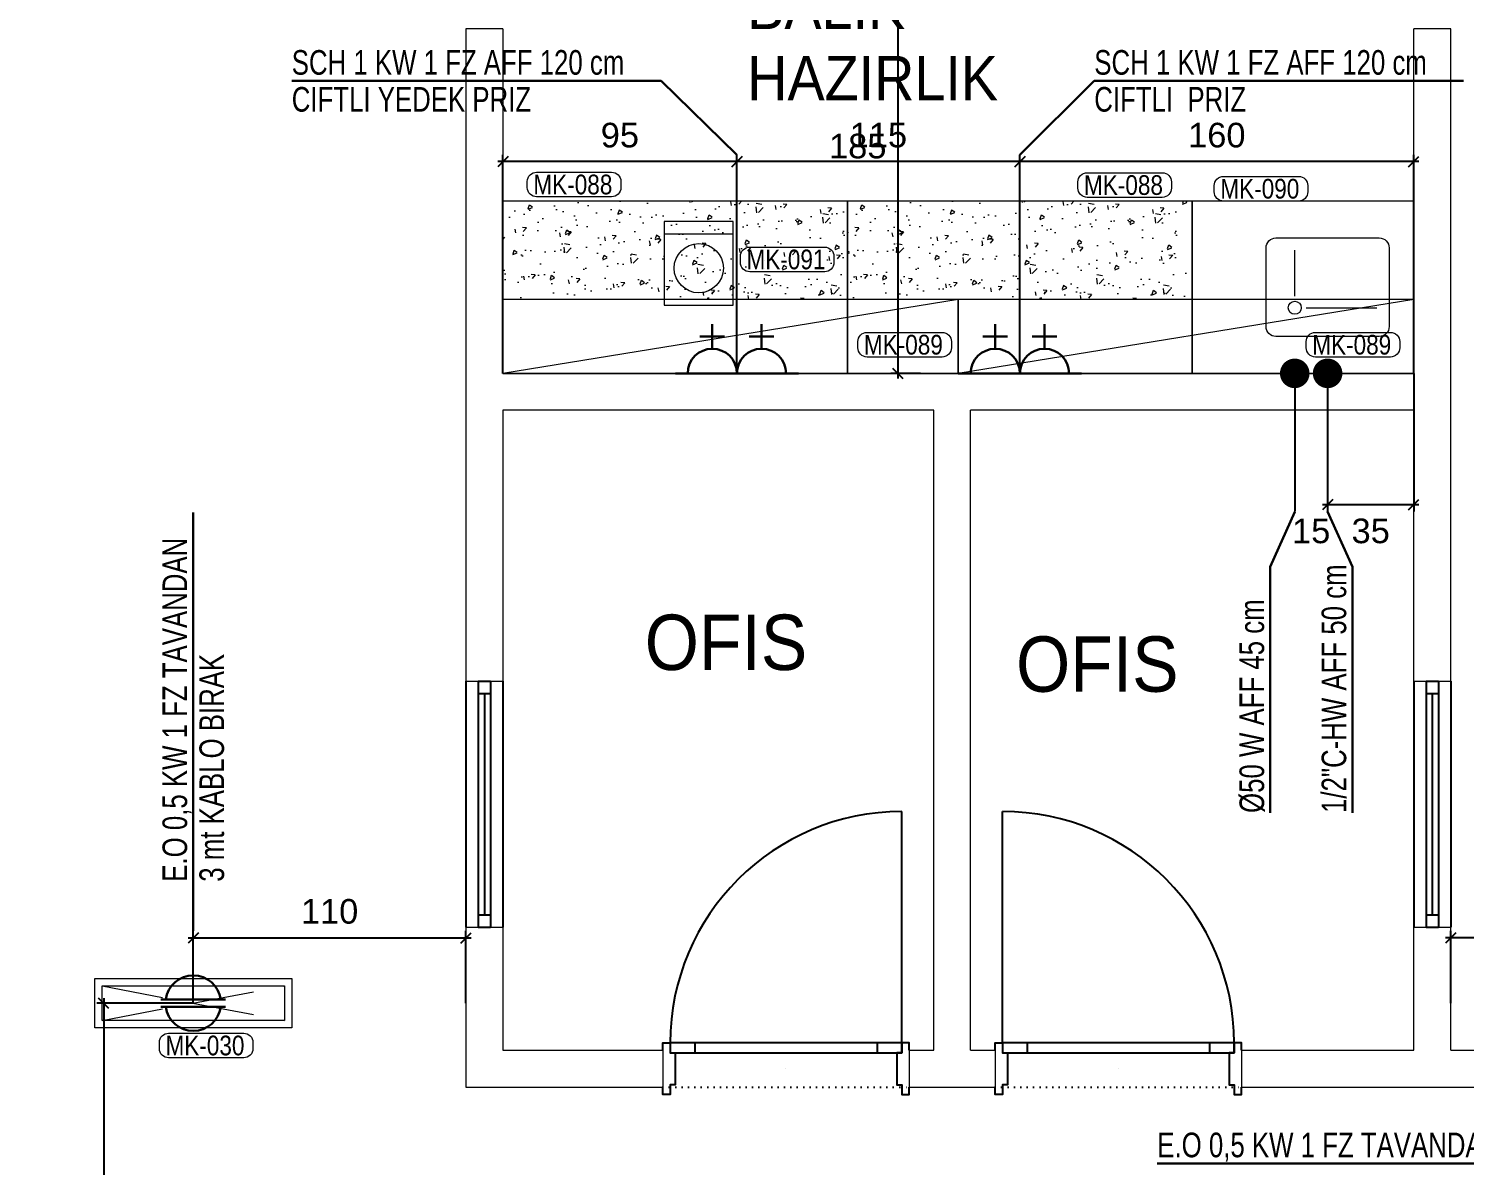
# Model space of a CAD drawing. Extents: x -5598 to 26293, y -3808 to 13850.
# Drawn here: x -1368 to -784, y 3598 to 4060 of the extents above; entities that cross this region are included whole.
import ezdxf
from ezdxf.enums import TextEntityAlignment as Align

# ---------------------------------------------------------------- set-up
doc = ezdxf.new("R2010")
doc.units = 0
doc.header["$LTSCALE"] = 100
doc.header["$MEASUREMENT"] = 0
doc.linetypes.add('DOT', pattern=[0.25, 0, -0.25])
doc.linetypes.add('HIDDEN', pattern=[0.375, 0.25, -0.125])
for name, color, linetype, lineweight in [('AD', 5, 'Continuous', 9), ('AK', 7, 'Continuous', 15), ('AP', 6, 'Continuous', 15), ('Y-DUVAR GAZBETON', 161, 'Continuous', 20)]:
    doc.layers.add(name, color=color, linetype=linetype, lineweight=lineweight)
for name, color, linetype in [('KA-PEN', 5, 'Continuous'), ('KA-PEN-3 @ 1', 5, 'Continuous'), ('OLCU DIS', 7, 'Continuous')]:
    doc.layers.add(name, color=color, linetype=linetype)
for name, color, linetype, lineweight, true_color in [('MAKPA ELEKTRIK', 7, 'Continuous', 30, 0x93039a), ('MAKPA GIDER OLC', 7, 'Continuous', 30, 0xcf6a1e), ('MAKPA SIHHI', 7, 'Continuous', 30, 0x428a93)]:
    doc.layers.add(name, color=color, linetype=linetype, lineweight=lineweight, true_color=true_color)
doc.styles.add('MAKPA TESISAT', font='arial.ttf', dxfattribs={"height": 10})
doc.styles.add('OLC-50', font='romans.shx', dxfattribs={"width": 0.5, "height": 0.15})
doc.styles.add('olcu', font='romans.shx', dxfattribs={"width": 0.5})
doc.styles.add('POZ TEXT', font='ARIALN.TTF', dxfattribs={"height": 8})
doc.styles.get("Standard").update_dxf_attribs({"font": 'arial.ttf'})
doc.dimstyles.new('1-200', dxfattribs={"dimtxt": 40, "dimasz": 2, "dimexe": 0, "dimexo": 0, "dimgap": 10, "dimtad": 1, "dimdec": 4, "dimrnd": 0.1, "dimzin": 9, "dimdsep": 46, "dimtxsty": 'olcu', "dimblk1": 'SOL', "dimblk2": 'SAG', "dimsah": 1, "dimcen": 0, "dimse1": 1, "dimse2": 1, "dimclre": 13, "dimadec": 0, "dimazin": 0, "dimtfac": 1, "dimtdec": 4, "dimtix": 1, "dimtmove": 2, "dimatfit": 2, "dimldrblk": 'SOL', "dimfxl": 0, "dimtolj": 1, "dimarcsym": 0})
doc.dimstyles.new('MAKPA TESISAT DIM', dxfattribs={"dimscale": 0.7, "dimtxt": 12, "dimasz": 6, "dimexe": 4, "dimexo": 0, "dimgap": 8, "dimtad": 2, "dimtih": 1, "dimtoh": 1, "dimdec": 0, "dimrnd": 5, "dimzin": 0, "dimdsep": 46, "dimtxsty": 'MAKPA TESISAT', "dimblk1": 'OBLIQUE', "dimblk2": 'OBLIQUE', "dimsah": 1, "dimcen": 0, "dimdle": 3, "dimclrd": 256, "dimclre": 256, "dimclrt": 256, "dimadec": 0, "dimazin": 0, "dimtfac": 1, "dimtdec": 0, "dimtix": 1, "dimtofl": 0, "dimtmove": 2, "dimatfit": 3, "dimldrblk": 'OBLIQUE', "dimfxl": 0, "dimtvp": 7, "dimtolj": 1, "dimtzin": 0, "dimarcsym": 0})

# ---------------------------------------------------------------- blocks, each defined once
blk = doc.blocks.new('*U257')
at = {"color": 0}
for p, q in [((0, 0), (100, 0)), ((0, -5), (100, -5)), ((0, -10), (0, -5)), ((5, -10), (5, -5)), ((95, -10), (95, -5)), ((100, -10), (100, -5)), ((0, -10), (100, -10)), ((5, -7.5), (95, -7.5)), ((0, -15), (100, -15))]:
    blk.add_line(p, q, dxfattribs=at)
blk = doc.blocks.new('*U215')
at = {"color": 0, "lineweight": -2}
for p, q in [((-97, 18), (-97, 112)), ((-87, 18), (-87, 14)), ((-13, 18), (-13, 14)), ((-50, 7.5), (-50, 7.5))]:
    blk.add_line(p, q, dxfattribs=at)
at = {"color": 0, "linetype": 'DOT', "ltscale": 0.1}
blk.add_line((-100, 0), (0, 0), dxfattribs=at)
at = {"color": 0, "lineweight": -2}
for points in [[(-100, 15), (-100, 18), (-97, 18), (-97, 14), (-95, 14), (-95, 1), (-97, 1), (-97, -3), (-100, -3), (-100, 0)], [(0, 15), (0, 18), (-3, 18), (-3, 14), (-5, 14), (-5, 1), (-3, 1), (-3, -3), (0, -3), (0, 0)]]:
    blk.add_lwpolyline(points, dxfattribs=at)
blk.add_lwpolyline([(-97, 18), (-97, 14), (-3, 14), (-3, 18)], close=True, dxfattribs=at)
blk.add_arc((-97, 18), 94, 0, 90, dxfattribs=at)
at = {"style": 'OLC-50', "width": 0.5, "flags": 1}
for tag, p in [('K-NO', (-172.76, -83.82)), ('K-KANRENK', (7.69, -88.79)), ('K-BLOK', (-173.43, -120.56)), ('K-KASRENK', (8.75, -126.74)), ('K-KAT', (-174.31, -156.03)), ('K-TAMACILMA', (7.23, -165.71)), ('K-MAHALKOD', (-173.25, -193.98)), ('K-FOTOSEL', (8.17, -201.71)), ('K-MAHALAD', (-174.78, -232.95)), ('K-HERMETIK', (10.08, -236.3)), ('K-ACILISYON', (-173.83, -268.95)), ('K-HIDROLIK', (7.79, -270.16)), ('K-YANGIN', (-171.93, -303.54)), ('K-KART', (9.62, -303.83)), ('K-KANATTIP', (-174.21, -337.41)), ('K-BAND', (8.17, -345.67)), ('K-KANATMALZ', (-172.39, -371.07)), ('K-MENFEZ', (10.08, -380.26)), ('K-KASAMALZ', (-171.37, -410.06)), ('K-PBAR', (7.79, -414.12)), ('K-KASATIP', (-172.05, -446.79)), ('K-ELEKTRIKLI', (9.62, -447.79)), ('K-DUVAR', (-172.05, -485.23)), ('K-TIP', (9.62, -486.44)), ('K-REZ1', (9.62, -524.33)), ('K-REZ2', (9.62, -560.76)), ('K-REZ3', (9.62, -600.74))]:
    blk.add_attdef(tag, p, '', height=30, dxfattribs=at)
blk = doc.blocks.new('*U216')
at = {"color": 0, "lineweight": -2}
for p, q in [((-3, 18), (-3, 112)), ((-87, 18), (-87, 14)), ((-13, 18), (-13, 14)), ((-50, 7.5), (-50, 7.5))]:
    blk.add_line(p, q, dxfattribs=at)
at = {"color": 0, "linetype": 'DOT', "ltscale": 0.1}
blk.add_line((-100, 0), (0, 0), dxfattribs=at)
at = {"color": 0, "lineweight": -2}
for points in [[(-100, 15), (-100, 18), (-97, 18), (-97, 14), (-95, 14), (-95, 1), (-97, 1), (-97, -3), (-100, -3), (-100, 0)], [(0, 15), (0, 18), (-3, 18), (-3, 14), (-5, 14), (-5, 1), (-3, 1), (-3, -3), (0, -3), (0, 0)]]:
    blk.add_lwpolyline(points, dxfattribs=at)
blk.add_lwpolyline([(-97, 18), (-97, 14), (-3, 14), (-3, 18)], close=True, dxfattribs=at)
blk.add_arc((-3, 18), 94, 90, 180, dxfattribs=at)
at = {"style": 'OLC-50', "width": 0.5, "flags": 1}
for tag, p in [('K-NO', (-172.76, -83.82)), ('K-KANRENK', (7.69, -88.79)), ('K-BLOK', (-173.43, -120.56)), ('K-KASRENK', (8.75, -126.74)), ('K-KAT', (-174.31, -156.03)), ('K-TAMACILMA', (7.23, -165.71)), ('K-MAHALKOD', (-173.25, -193.98)), ('K-FOTOSEL', (8.17, -201.71)), ('K-MAHALAD', (-174.78, -232.95)), ('K-HERMETIK', (10.08, -236.3)), ('K-ACILISYON', (-173.83, -268.95)), ('K-HIDROLIK', (7.79, -270.16)), ('K-YANGIN', (-171.93, -303.54)), ('K-KART', (9.62, -303.83)), ('K-KANATTIP', (-174.21, -337.41)), ('K-BAND', (8.17, -345.67)), ('K-KANATMALZ', (-172.39, -371.07)), ('K-MENFEZ', (10.08, -380.26)), ('K-KASAMALZ', (-171.37, -410.06)), ('K-PBAR', (7.79, -414.12)), ('K-KASATIP', (-172.05, -446.79)), ('K-ELEKTRIKLI', (9.62, -447.79)), ('K-DUVAR', (-172.05, -485.23)), ('K-TIP', (9.62, -486.44)), ('K-REZ1', (9.62, -524.33)), ('K-REZ2', (9.62, -560.76)), ('K-REZ3', (9.62, -600.74))]:
    blk.add_attdef(tag, p, '', height=30, dxfattribs=at)
blk = doc.blocks.new('SOL')
at = {"color": 0}
for p, q in [((0, 30), (0, -6.96)), ((7.58, 0), (-6.97, 0))]:
    blk.add_line(p, q, dxfattribs=at)
blk.add_circle((0, 0), 3, dxfattribs=at)
blk = doc.blocks.new('SAG')
at = {"color": 0}
for p, q in [((0, -30), (0, 6.96)), ((7.58, 0), (-6.97, 0))]:
    blk.add_line(p, q, dxfattribs=at)
blk.add_circle((0, 0), 3, dxfattribs=at)
blk = doc.blocks.new('*D332')
at = {"layer": 'OLCU DIS', "color": 0, "lineweight": -2, "transparency": 16777216}
blk.add_line((21268, -935), (-2968, -935), dxfattribs=at)
at = {"layer": 'OLCU DIS', "color": 0, "lineweight": -2, "transparency": 16777216, "xscale": 2, "yscale": 2, "zscale": 2, "rotation": 180}
blk.add_blockref('SAG', (-2970, -935), dxfattribs=at)
at = {"layer": 'OLCU DIS', "color": 0, "lineweight": -2, "transparency": 16777216, "xscale": 2, "yscale": 2, "zscale": 2}
blk.add_blockref('SOL', (21270, -935), dxfattribs=at)
at = {"layer": 'OLCU DIS', "color": 0, "transparency": 16777216, "insert": (9295.64, -905), "char_height": 40, "attachment_point": 5, "style": 'olcu'}
blk.add_mtext('\\A1;24240', dxfattribs=at)
blk = doc.blocks.new('SINEKKOV')
at = {"layer": 'AD', "linetype": 'HIDDEN'}
for p, q in [((7, 37), (-7, -37)), ((-7, 37), (7, -37))]:
    blk.add_line(p, q, dxfattribs=at)
at = {"layer": 'AD'}
blk.add_lwpolyline([(-7, -37), (-7, 37), (7, 37), (7, -37)], close=True, dxfattribs=at)
at = {"layer": 'AK'}
blk.add_lwpolyline([(-10, -40), (-10, 40), (10, 40), (10, -40)], close=True, dxfattribs=at)
blk = doc.blocks.new('POZ_X')
at = {"layer": 'AP'}
blk.add_lwpolyline([(12.75, 10), (-17.75, 10, 0.414214), (-21.5, 6.25), (-21.5, 3.75, 0.414214), (-17.75, 0), (12.75, 0, 0.414214), (16.5, 3.75), (16.5, 6.25, 0.414214)], format="xyb", close=True, dxfattribs=at)
at = {"layer": 'AP', "style": 'POZ TEXT'}
blk.add_attdef('POZ_NO', text='', height=8, dxfattribs=at).set_placement((-3, 5), align=Align.MIDDLE_CENTER)
at = {"layer": 'AP', "style": 'POZ TEXT', "flags": 1}
blk.add_attdef('URUN_ADI', text='', height=7, dxfattribs=at).set_placement((-3, -4.34), align=Align.MIDDLE_CENTER)
blk = doc.blocks.new('ELK.PRIZ')
at = {"layer": 'MAKPA ELEKTRIK'}
for p, q in [((-15, 0), (15, 0)), ((15, 0), (-15, 0)), ((0, -10), (0, -20)), ((0, -20), (0, -10)), ((5, -15), (-5, -15))]:
    blk.add_line(p, q, dxfattribs=at)
blk.add_arc((0, 0), 10, 180, 0, dxfattribs=at)
blk = doc.blocks.new('_OBLIQUE')
at = {"color": 0, "linetype": 'ByBlock', "lineweight": -2}
blk.add_line((-0.5, -0.5), (0.5, 0.5), dxfattribs=at)
blk = doc.blocks.new('*D784')
at = {"layer": 'MAKPA ELEKTRIK', "lineweight": -2, "transparency": 16777216}
for p, q in [((-965, 3920), (-965, 4008.82)), ((-805, 3920), (-805, 4008.82)), ((-802.9, 4006.02), (-967.1, 4006.02))]:
    blk.add_line(p, q, dxfattribs=at)
at = {"layer": 'MAKPA ELEKTRIK', "lineweight": -2, "transparency": 16777216, "xscale": 4.199999999999999, "yscale": 4.199999999999999, "zscale": 4.199999999999999, "rotation": 180}
blk.add_blockref('_OBLIQUE', (-965, 4006.02), dxfattribs=at)
at = {"layer": 'MAKPA ELEKTRIK', "lineweight": -2, "transparency": 16777216, "xscale": 4.199999999999999, "yscale": 4.199999999999999, "zscale": 4.199999999999999}
blk.add_blockref('_OBLIQUE', (-805, 4006.02), dxfattribs=at)
at = {"layer": 'MAKPA ELEKTRIK', "transparency": 16777216, "insert": (-885, 4016.72), "char_height": 10, "attachment_point": 5, "style": 'MAKPA TESISAT'}
blk.add_mtext('\\A1;160', dxfattribs=at)
blk = doc.blocks.new('*D785')
at = {"layer": 'MAKPA ELEKTRIK', "lineweight": -2, "transparency": 16777216}
for p, q in [((-1079.94, 3920), (-1079.94, 4008.82)), ((-965, 3920), (-965, 4008.82)), ((-962.9, 4006.02), (-1082.04, 4006.02))]:
    blk.add_line(p, q, dxfattribs=at)
at = {"layer": 'MAKPA ELEKTRIK', "lineweight": -2, "transparency": 16777216, "xscale": 4.199999999999999, "yscale": 4.199999999999999, "zscale": 4.199999999999999, "rotation": 180}
blk.add_blockref('_OBLIQUE', (-1079.94, 4006.02), dxfattribs=at)
at = {"layer": 'MAKPA ELEKTRIK', "lineweight": -2, "transparency": 16777216, "xscale": 4.199999999999999, "yscale": 4.199999999999999, "zscale": 4.199999999999999}
blk.add_blockref('_OBLIQUE', (-965, 4006.02), dxfattribs=at)
at = {"layer": 'MAKPA ELEKTRIK', "transparency": 16777216, "insert": (-1022.47, 4016.72), "char_height": 10, "attachment_point": 5, "style": 'MAKPA TESISAT'}
blk.add_mtext('\\A1;115', dxfattribs=at)
blk = doc.blocks.new('ELK.KABLO')
at = {"layer": 'MAKPA ELEKTRIK'}
for p, q in [((-13.125, 1.5), (13.125, 1.5)), ((-13.125, -1.5), (13.125, -1.5))]:
    blk.add_line(p, q, dxfattribs=at)
for start, end in [(7.662256, 172.337744), (187.662256, 352.337744)]:
    blk.add_arc((0, 0), 11.25, start, end, dxfattribs=at)
blk = doc.blocks.new('*D1066')
at = {"layer": 'MAKPA ELEKTRIK', "lineweight": -2, "transparency": 16777216}
for p, q in [((-1302.85, 3690.68), (-1187.9, 3690.68)), ((-1300.75, 3664.15), (-1300.75, 3693.48)), ((-1190, 3664.15), (-1190, 3693.48))]:
    blk.add_line(p, q, dxfattribs=at)
at = {"layer": 'MAKPA ELEKTRIK', "lineweight": -2, "transparency": 16777216, "xscale": 4.199999999999998, "yscale": 4.199999999999998, "zscale": 4.199999999999998, "rotation": 180}
blk.add_blockref('_OBLIQUE', (-1300.75, 3690.68), dxfattribs=at)
at = {"layer": 'MAKPA ELEKTRIK', "lineweight": -2, "transparency": 16777216, "xscale": 4.199999999999998, "yscale": 4.199999999999998, "zscale": 4.199999999999998}
blk.add_blockref('_OBLIQUE', (-1190, 3690.68), dxfattribs=at)
at = {"layer": 'MAKPA ELEKTRIK', "transparency": 16777216, "insert": (-1245.38, 3701.39), "char_height": 10, "attachment_point": 5, "style": 'MAKPA TESISAT'}
blk.add_mtext('\\A1;110', dxfattribs=at)
blk = doc.blocks.new('*D810')
at = {"layer": 'MAKPA ELEKTRIK', "lineweight": -2, "transparency": 16777216}
for p, q in [((-1337.1, 3666.25), (-1337.1, 3422.9)), ((-1300.75, 3664.15), (-1339.9, 3664.15)), ((-1300.75, 3425), (-1339.9, 3425))]:
    blk.add_line(p, q, dxfattribs=at)
at = {"layer": 'MAKPA ELEKTRIK', "lineweight": -2, "transparency": 16777216, "xscale": 4.199999999999998, "yscale": 4.199999999999998, "zscale": 4.199999999999998}
for p, rotation in [((-1337.1, 3664.15), 90), ((-1337.1, 3425), 270)]:
    blk.add_blockref('_OBLIQUE', p, dxfattribs=dict(at, rotation=rotation))
at = {"layer": 'MAKPA ELEKTRIK', "transparency": 16777216, "insert": (-1353.82, 3544.58), "char_height": 10, "attachment_point": 5, "style": 'MAKPA TESISAT'}
blk.add_mtext('\\A1;240', dxfattribs=at)
blk = doc.blocks.new('*D1067')
at = {"layer": 'MAKPA ELEKTRIK', "lineweight": -2, "transparency": 16777216}
for p, q in [((-697.9, 3690.68), (-792.1, 3690.68)), ((-790, 3664.15), (-790, 3693.48)), ((-700, 3664.15), (-700, 3693.48))]:
    blk.add_line(p, q, dxfattribs=at)
at = {"layer": 'MAKPA ELEKTRIK', "lineweight": -2, "transparency": 16777216, "xscale": 4.199999999999998, "yscale": 4.199999999999998, "zscale": 4.199999999999998, "rotation": 180}
blk.add_blockref('_OBLIQUE', (-790, 3690.68), dxfattribs=at)
at = {"layer": 'MAKPA ELEKTRIK', "lineweight": -2, "transparency": 16777216, "xscale": 4.199999999999998, "yscale": 4.199999999999998, "zscale": 4.199999999999998}
blk.add_blockref('_OBLIQUE', (-700, 3690.68), dxfattribs=at)
at = {"layer": 'MAKPA ELEKTRIK', "transparency": 16777216, "insert": (-745, 3701.39), "char_height": 10, "attachment_point": 5, "style": 'MAKPA TESISAT'}
blk.add_mtext('\\A1;90', dxfattribs=at)
blk = doc.blocks.new('*D850')
at = {"layer": 'MAKPA GIDER OLC', "lineweight": -2, "transparency": 16777216}
for p, q in [((-1005.29, 4104.55), (-1017.43, 4104.55)), ((-1014.63, 4106.65), (-1014.63, 3917.9)), ((-1005.33, 3920), (-1017.43, 3920))]:
    blk.add_line(p, q, dxfattribs=at)
at = {"layer": 'MAKPA GIDER OLC', "lineweight": -2, "transparency": 16777216, "xscale": 4.199999999999998, "yscale": 4.199999999999998, "zscale": 4.199999999999998}
for p, rotation in [((-1014.63, 4104.55), 90), ((-1014.63, 3920), 270)]:
    blk.add_blockref('_OBLIQUE', p, dxfattribs=dict(at, rotation=rotation))
at = {"layer": 'MAKPA GIDER OLC', "transparency": 16777216, "insert": (-1030.85, 4012.27), "char_height": 10, "attachment_point": 5, "style": 'MAKPA TESISAT'}
blk.add_mtext('\\A1;185', dxfattribs=at)
blk = doc.blocks.new('A$C43DB0344')
at = {"layer": 'AD'}
blk.add_line((5, 0), (5, 28), dxfattribs=at)
blk.add_circle((19, 14), 10, dxfattribs=at)
at = {"layer": 'AK'}
blk.add_lwpolyline([(0, 0), (34, 0), (34, 28), (0, 28)], close=True, dxfattribs=at)
blk = doc.blocks.new('SETUSTUTARTI')
at = {"layer": 'AK', "rotation": 90.0000000000017}
blk.add_blockref('A$C43DB0344', (28, -34), dxfattribs=at)
blk = doc.blocks.new('50x40 EVYE')
at = {"layer": 'AD'}
for p, q in [((8.7, 28.35), (-20, 28.35)), ((13.35, 23.7), (13.35, 5))]:
    blk.add_line(p, q, dxfattribs=at)
blk.add_lwpolyline([(21, 0), (-21, 0, -0.414214), (-25, 4), (-25, 36, -0.414214), (-21, 40), (21, 40, -0.414214), (25, 36), (25, 4, -0.414214)], format="xyb", close=True, dxfattribs=at)
blk.add_circle((13.35, 28.35), 2.65, dxfattribs=at)
blk = doc.blocks.new('SIHHI NOKTA')
at = {"layer": 'MAKPA SIHHI', "const_width": 6}
blk.add_lwpolyline([(3, 0, -1), (-3, 0, -1)], format="xyb", close=True, dxfattribs=at)
blk = doc.blocks.new('*D3233')
at = {"layer": 'MAKPA SIHHI', "lineweight": -2, "transparency": 16777216}
for p, q in [((-840, 3920), (-840, 3863.85)), ((-805, 3920), (-805, 3863.85)), ((-802.9, 3866.65), (-842.1, 3866.65))]:
    blk.add_line(p, q, dxfattribs=at)
at = {"layer": 'MAKPA SIHHI', "lineweight": -2, "transparency": 16777216, "xscale": 4.199999999999999, "yscale": 4.199999999999999, "zscale": 4.199999999999999, "rotation": 180}
blk.add_blockref('_OBLIQUE', (-840, 3866.65), dxfattribs=at)
at = {"layer": 'MAKPA SIHHI', "lineweight": -2, "transparency": 16777216, "xscale": 4.199999999999999, "yscale": 4.199999999999999, "zscale": 4.199999999999999}
blk.add_blockref('_OBLIQUE', (-805, 3866.65), dxfattribs=at)
at = {"layer": 'MAKPA SIHHI', "transparency": 16777216, "insert": (-822.5, 3855.94), "char_height": 10, "attachment_point": 5, "style": 'MAKPA TESISAT'}
blk.add_mtext('\\A1;35', dxfattribs=at)
blk = doc.blocks.new('*D3234')
at = {"layer": 'MAKPA SIHHI', "lineweight": -2, "transparency": 16777216}
for p, q in [((-853.35, 3920), (-853.35, 3863.85)), ((-840, 3920), (-840, 3863.85))]:
    blk.add_line(p, q, dxfattribs=at)
at = {"layer": 'MAKPA SIHHI', "transparency": 16777216, "insert": (-846.68, 3855.94), "char_height": 10, "attachment_point": 5, "style": 'MAKPA TESISAT'}
blk.add_mtext('\\A1;15', dxfattribs=at)
blk = doc.blocks.new('*D3236')
at = {"layer": 'MAKPA ELEKTRIK', "lineweight": -2, "transparency": 16777216}
for p, q in [((-1175, 3920), (-1175, 4008.82)), ((-1079.94, 3920), (-1079.94, 4008.82)), ((-1077.84, 4006.02), (-1177.1, 4006.02))]:
    blk.add_line(p, q, dxfattribs=at)
at = {"layer": 'MAKPA ELEKTRIK', "lineweight": -2, "transparency": 16777216, "xscale": 4.199999999999999, "yscale": 4.199999999999999, "zscale": 4.199999999999999, "rotation": 180}
blk.add_blockref('_OBLIQUE', (-1175, 4006.02), dxfattribs=at)
at = {"layer": 'MAKPA ELEKTRIK', "lineweight": -2, "transparency": 16777216, "xscale": 4.199999999999999, "yscale": 4.199999999999999, "zscale": 4.199999999999999}
blk.add_blockref('_OBLIQUE', (-1079.94, 4006.02), dxfattribs=at)
at = {"layer": 'MAKPA ELEKTRIK', "transparency": 16777216, "insert": (-1127.47, 4016.72), "char_height": 10, "attachment_point": 5, "style": 'MAKPA TESISAT'}
blk.add_mtext('\\A1;95', dxfattribs=at)

msp = doc.modelspace()

# ---------------------------------------------------------------- hatches: boundary and pattern name
at = {"layer": 'AD'}
h = msp.add_hatch(dxfattribs=at)
h.set_pattern_fill('AR-CONC', color=256, scale=0.1, angle=180)
h.set_pattern_definition([(230, (-457779.418, 795558.247), (-18.2184669, 1.59390855), [1.905, -20.955]), (175, (-457779.418, 795558.247), (3.52434214, -19.10568452), [1.524, -16.7640584]), (280.4514447, (-457780.937, 795558.38), (-14.6941247, -17.5117752), [1.61900088, -17.80902446]), (226.1842, (-457779.418, 795553.167), (-27.1079041, 4.2042328), [2.8575, -31.4325]), (276.6355576, (-457781.677, 795553.517), (-23.7404134, -24.74261246), [2.4285023, -26.7135608]), (171.184151, (-457779.418, 795553.167), (-23.7404134, -24.7426125), [2.2859967, -25.1459732]), (201, (-457781.958, 795554.437), (-15.16143913, 10.22651982), [1.905, -20.955]), (146, (-457781.958, 795554.437), (-6.18020283, -18.4187966), [1.524, -16.764]), (251.451445, (-457783.222, 795555.29), (-21.34164193, -8.1922769), [1.61900088, -17.80899376]), (217.5, (-457779.4184, 795558.247), (-0.308860325, -8.455503887), [0, -16.5608, 0, -17.018, 0, -16.8275]), (187.5, (-457779.418, 795558.247), (-6.68196625, -10.01805748), [0, -9.7028, 0, -16.1798, 0, -6.4135]), (147.5, (-457773.754, 795558.247), (-13.559059517, 0.5728744), [0, -6.35, 0, -19.812, 0, -26.289]), (137.5, (-457771.214, 795558.247), (-14.81291814, -2.5426491), [0, -8.255, 0, -13.1572, 0, -18.669])])
h.paths.add_polyline_path([(-1174.99999, 3990), (-1174.99999, 3950), (-1035, 3950), (-1035, 3990)])
h = msp.add_hatch(dxfattribs=at)
h.set_pattern_fill('AR-CONC', color=256, scale=0.1, angle=180)
h.set_pattern_definition([(230, (-457644.418, 795558.247), (-18.2184669, 1.59390855), [1.905, -20.955]), (175, (-457644.418, 795558.247), (3.52434214, -19.10568452), [1.524, -16.7640584]), (280.4514447, (-457645.937, 795558.38), (-14.6941247, -17.5117752), [1.61900088, -17.80902446]), (226.1842, (-457644.418, 795553.167), (-27.1079041, 4.2042328), [2.8575, -31.4325]), (276.6355576, (-457646.677, 795553.517), (-23.7404134, -24.74261246), [2.4285023, -26.7135608]), (171.184151, (-457644.418, 795553.167), (-23.7404134, -24.7426125), [2.2859967, -25.1459732]), (201, (-457646.958, 795554.437), (-15.16143913, 10.22651982), [1.905, -20.955]), (146, (-457646.958, 795554.437), (-6.18020283, -18.4187966), [1.524, -16.764]), (251.451445, (-457648.222, 795555.29), (-21.34164193, -8.1922769), [1.61900088, -17.80899376]), (217.5, (-457644.4184, 795558.247), (-0.308860325, -8.455503887), [0, -16.5608, 0, -17.018, 0, -16.8275]), (187.5, (-457644.418, 795558.247), (-6.68196625, -10.01805748), [0, -9.7028, 0, -16.1798, 0, -6.4135]), (147.5, (-457638.754, 795558.247), (-13.559059517, 0.5728744), [0, -6.35, 0, -19.812, 0, -26.289]), (137.5, (-457636.214, 795558.247), (-14.81291814, -2.5426491), [0, -8.255, 0, -13.1572, 0, -18.669])])
h.paths.add_polyline_path([(-1035, 3990), (-1035, 3950), (-895, 3950), (-895, 3990)])

# ---------------------------------------------------------------- linework, layer by layer
for p, q in [((-990, 3950), (-1174.99999, 3920)), ((-805, 3950), (-990, 3920))]:
    msp.add_line(p, q, dxfattribs=at)
at = {"layer": 'AK'}
for points in [[(-1035, 3990), (-1175, 3990), (-1175, 3920), (-1035, 3920)], [(-895, 3990), (-1035, 3990), (-1035, 3920), (-895, 3920)], [(-805, 3990), (-895, 3990), (-895, 3920), (-805, 3920)], [(-990, 3950), (-1174.99999, 3950), (-1174.99999, 3920), (-990, 3920)], [(-805, 3950), (-990, 3950), (-990, 3920), (-805, 3920)]]:
    msp.add_lwpolyline(points, close=True, dxfattribs=at)
at = {"layer": 'MAKPA ELEKTRIK'}
for p, q in [((-1260.75578, 4038.81902), (-1110.75578, 4038.81902)), ((-1079.93528, 4008.81902), (-1110.75578, 4038.81902)), ((-965, 4008.81902), (-934.78006, 4038.81902)), ((-934.78006, 4038.81902), (-784.78006, 4038.81902)), ((-1300.75487, 3713.48334), (-1300.75487, 3863.48334)), ((-1300.75487, 3693.48334), (-1300.75487, 3713.48334)), ((-909.1854, 3599.06632), (-759.1854, 3599.06632))]:
    msp.add_line(p, q, dxfattribs=at)
at = {"layer": 'MAKPA SIHHI'}
for p, q in [((-853.2958, 3863.75152), (-863.2958, 3841.43101)), ((-840, 3863.84539), (-829.9458, 3841.43101)), ((-863.2958, 3741.43101), (-863.2958, 3841.43101)), ((-829.9458, 3741.43101), (-829.9458, 3841.43101))]:
    msp.add_line(p, q, dxfattribs=at)
at = {"layer": 'Y-DUVAR GAZBETON'}
for p, q in [((-1174.99999, 4060), (-1189.99999, 4060)), ((-789.99999, 4060), (-804.99999, 4060)), ((-805, 3920), (-1174.99999, 3920)), ((-999.99999, 3905), (-1174.99999, 3905)), ((-999.99999, 3645.00002), (-999.99999, 3905)), ((-805, 3905), (-984.99999, 3905)), ((-984.99999, 3645.00002), (-984.99999, 3905)), ((-1189.99999, 3795.00002), (-1174.99999, 3795.00002)), ((-805, 3795.00002), (-790, 3795.00002)), ((-1189.99999, 3695.00002), (-1174.99999, 3695.00002)), ((-1174.99999, 3695.00002), (-1174.99999, 3645.00002)), ((-805, 3645.00002), (-805, 3695.00002)), ((-805, 3695.00002), (-790, 3695.00002)), ((-790, 3645.00002), (-790, 3695.00002)), ((-1174.99999, 3645.00002), (-1109.99999, 3645.00002)), ((-1109.99999, 3645.00002), (-1109.99999, 3630.00002)), ((-1009.99999, 3645.00002), (-1009.99999, 3630.00002)), ((-975, 3645.00002), (-975, 3630.00002)), ((-875, 3645.00002), (-875, 3630.00002)), ((-875, 3645.00002), (-805, 3645.00002)), ((-790, 3645.00002), (-760, 3645.00002))]:
    msp.add_line(p, q, dxfattribs=at)
for points in [[(-1189.99999, 4060), (-1189.99999, 3795.00002)], [(-1174.99999, 4060), (-1174.99999, 3920)], [(-805, 3920), (-805, 4060)], [(-790, 3795.00002), (-790, 4060)], [(-1174.99999, 3905), (-1174.99999, 3795.00002)], [(-805, 3795.00002), (-805, 3905)], [(-1189.99999, 3695.00002), (-1189.99999, 3630.00002), (-1109.99999, 3630.00002)], [(-1009.99999, 3645.00002), (-999.99999, 3645.00002)], [(-984.99999, 3645.00002), (-975, 3645.00002)], [(-1009.99999, 3630.00002), (-975, 3630.00002)], [(-875, 3630.00002), (-760, 3630.00002)]]:
    msp.add_lwpolyline(points, dxfattribs=at)

# ---------------------------------------------------------------- block references
at = {"layer": 'AK'}
for name, p, rotation in [('SETUSTUTARTI', (-1081.42764, 3947.71118), 180), ('50x40 EVYE', (-840, 3975), 180), ('SINEKKOV', (-1300.75487, 3664.1544), 90)]:
    msp.add_blockref(name, p, dxfattribs=dict(at, rotation=rotation))
at = {"layer": 'AP', "ltscale": 6}
ref = msp.add_blockref('POZ_X', (-1143.57023, 4001.72595), dxfattribs=dict(at, xscale=-1, rotation=180))
ref.add_attrib('POZ_NO', 'MK-088', dxfattribs={"height": 8, "style": 'POZ TEXT'}).set_placement((-1146.57023, 3996.72595), align=Align.MIDDLE_CENTER)
ref = msp.add_blockref('POZ_X', (-919.92201, 4001.49621), dxfattribs=dict(at, xscale=-1, rotation=180))
ref.add_attrib('POZ_NO', 'MK-088', dxfattribs={"height": 8, "style": 'POZ TEXT'}).set_placement((-922.92201, 3996.49621), align=Align.MIDDLE_CENTER)
ref = msp.add_blockref('POZ_X', (-864.54059, 4000), dxfattribs=dict(at, xscale=-1, rotation=180))
ref.add_attrib('POZ_NO', 'MK-090', dxfattribs={"height": 8, "style": 'POZ TEXT'}).set_placement((-867.54059, 3995), align=Align.MIDDLE_CENTER)
ref = msp.add_blockref('POZ_X', (-1057.0048, 3971.28258), dxfattribs=dict(at, xscale=-1, rotation=180))
ref.add_attrib('POZ_NO', 'MK-091', dxfattribs={"height": 8, "style": 'POZ TEXT'}).set_placement((-1060.0048, 3966.28258), align=Align.MIDDLE_CENTER)
ref = msp.add_blockref('POZ_X', (-1009.32172, 3936.63759), dxfattribs=dict(at, xscale=-1, rotation=180))
ref.add_attrib('POZ_NO', 'MK-089', dxfattribs={"height": 8, "style": 'POZ TEXT'}).set_placement((-1012.32172, 3931.63759), align=Align.MIDDLE_CENTER)
ref = msp.add_blockref('POZ_X', (-827.2024, 3936.63759), dxfattribs=dict(at, xscale=-1, rotation=180))
ref.add_attrib('POZ_NO', 'MK-089', dxfattribs={"height": 8, "style": 'POZ TEXT'}).set_placement((-830.2024, 3931.63759), align=Align.MIDDLE_CENTER)
ref = msp.add_blockref('POZ_X', (-1293.0054, 3651.96785), dxfattribs=dict(at, xscale=-1, rotation=180))
ref.add_attrib('POZ_NO', 'MK-030', dxfattribs={"height": 8, "style": 'POZ TEXT'}).set_placement((-1296.0054, 3646.96785), align=Align.MIDDLE_CENTER)
at = {"layer": 'KA-PEN', "rotation": 269.9999999999999}
for p in [(-1174.99999, 3795.00002), (-790, 3795.00002)]:
    msp.add_blockref('*U257', p, dxfattribs=at)
at = {"layer": 'KA-PEN-3 @ 1'}
for name, p in [('*U216', (-1009.99999, 3630.00002)), ('*U215', (-874.99999, 3630.00002))]:
    msp.add_blockref(name, p, dxfattribs=at)
at = {"layer": 'MAKPA ELEKTRIK', "rotation": 180}
for name, p in [('ELK.PRIZ', (-1089.93528, 3920)), ('ELK.PRIZ', (-1069.93528, 3920)), ('ELK.PRIZ', (-975, 3920)), ('ELK.PRIZ', (-955, 3920)), ('ELK.KABLO', (-1300.75487, 3664.1544))]:
    msp.add_blockref(name, p, dxfattribs=at)
at = {"layer": 'MAKPA SIHHI'}
for p in [(-853.35, 3920), (-853.35, 3920), (-840, 3920), (-840, 3920)]:
    msp.add_blockref('SIHHI NOKTA', p, dxfattribs=at)

# ---------------------------------------------------------------- texts
at = {"layer": 'AP', "color": 1, "ltscale": 0.2, "width": 0.9}
for s, height, p in [('BALIK', 18, (-1075.73184, 4059.87738)), ('HAZIRLIK', 18, (-1075.73184, 4030.96196)), ('OFIS', 22.5, (-1117.36851, 3799.49814)), ('OFIS', 22.5, (-966.55049, 3790.65876))]:
    msp.add_text(s, height=height, dxfattribs=at).set_placement(p)
at = {"layer": 'MAKPA ELEKTRIK', "style": 'MAKPA TESISAT', "width": 0.75}
for s, p in [('SCH 1 KW 1 FZ AFF 120 cm', (-1260.75578, 4041.31902)), ('SCH 1 KW 1 FZ AFF 120 cm', (-934.78006, 4041.31902)), ('CIFTLI YEDEK PRIZ', (-1260.75578, 4026.31902)), ('CIFTLI  PRIZ', (-934.78006, 4026.31902)), ('E.O 0,5 KW 1 FZ TAVANDAN', (-909.1854, 3601.56632))]:
    msp.add_text(s, height=10.00188, dxfattribs=at).set_placement(p)
for s, p in [('E.O 0,5 KW 1 FZ TAVANDAN', (-1303.25487, 3713.48334)), ('3 mt KABLO BIRAK', (-1288.25487, 3713.48334))]:
    msp.add_text(s, height=10.00188, rotation=90, dxfattribs=at).set_placement(p)
at = {"layer": 'MAKPA SIHHI', "style": 'MAKPA TESISAT', "width": 0.75}
for s, p in [('1/2"C-HW AFF 50 cm', (-832.4458, 3741.43101)), ('%%C50 W AFF 45 cm', (-865.7958, 3741.43101))]:
    msp.add_text(s, height=10.00188, rotation=90, dxfattribs=at).set_placement(p)

# ---------------------------------------------------------------- dimensions: what is measured, and where the dimension line sits
at = {"layer": 'MAKPA ELEKTRIK'}
for base, p1, p2, picture, middle in [((-1174.99999, 4006.01902), (-1079.93528, 3920), (-1174.99999, 3920), '*D3236', (-1127.46763, 4016.72475)), ((-1079.93528, 4006.01902), (-965, 3920), (-1079.93528, 3920), '*D785', (-1022.46764, 4016.72475)), ((-965, 4006.01902), (-805, 3920), (-965, 3920), '*D784', (-885, 4016.72475)), ((-1190, 3690.68334), (-1300.75487, 3664.1544), (-1190, 3664.1544), '*D1066', (-1245.37743, 3701.38907)), ((-790, 3690.68334), (-700, 3664.1544), (-790, 3664.1544), '*D1067', (-745, 3701.38907))]:
    dim = msp.add_linear_dim(base=base, p1=p1, p2=p2, dimstyle='MAKPA TESISAT DIM', override={"dimfxl": 0}, dxfattribs=at)
    dim.commit()
    dim.dimension.update_dxf_attribs({"geometry": picture, "text_midpoint": middle})
dim = msp.add_linear_dim(base=(-1337.10158, 3425), p1=(-1300.75487, 3664.1544), p2=(-1300.75487, 3425), angle=90, dimstyle='MAKPA TESISAT DIM', override={"dimfxl": 0}, dxfattribs=at)
dim.commit()
dim.dimension.update_dxf_attribs({"geometry": '*D810', "text_midpoint": (-1353.81686, 3544.5772)})
at = {"layer": 'MAKPA GIDER OLC'}
dim = msp.add_linear_dim(base=(-1014.63255, 3920), p1=(-1005.29117, 4104.54885), p2=(-1005.33017, 3920), angle=90, dimstyle='MAKPA TESISAT DIM', override={"dimfxl": 0}, dxfattribs=at)
dim.commit()
dim.dimension.update_dxf_attribs({"geometry": '*D850', "text_midpoint": (-1030.84646, 4012.27442)})
at = {"layer": 'MAKPA SIHHI'}
for base, p1, p2, picture, middle in [((-853.35, 3866.64539), (-840, 3920), (-853.35, 3920), '*D3234', (-846.675, 3855.93966)), ((-840, 3866.64539), (-805, 3920), (-840, 3920), '*D3233', (-822.5, 3855.93625))]:
    dim = msp.add_linear_dim(base=base, p1=p1, p2=p2, dimstyle='MAKPA TESISAT DIM', dxfattribs=at)
    dim.commit()
    dim.dimension.update_dxf_attribs({"geometry": picture, "text_midpoint": middle})
at = {"layer": 'OLCU DIS', "color": 7}
dim = msp.add_linear_dim(base=(-2970, -935), p1=(21270, -635), p2=(-2970, 7535), dimstyle='1-200', dxfattribs=at)
dim.commit()
dim.dimension.update_dxf_attribs({"geometry": '*D332', "text_midpoint": (9295.63768, -905), "dimtype": 160})

doc.saveas('drawing.dxf')
